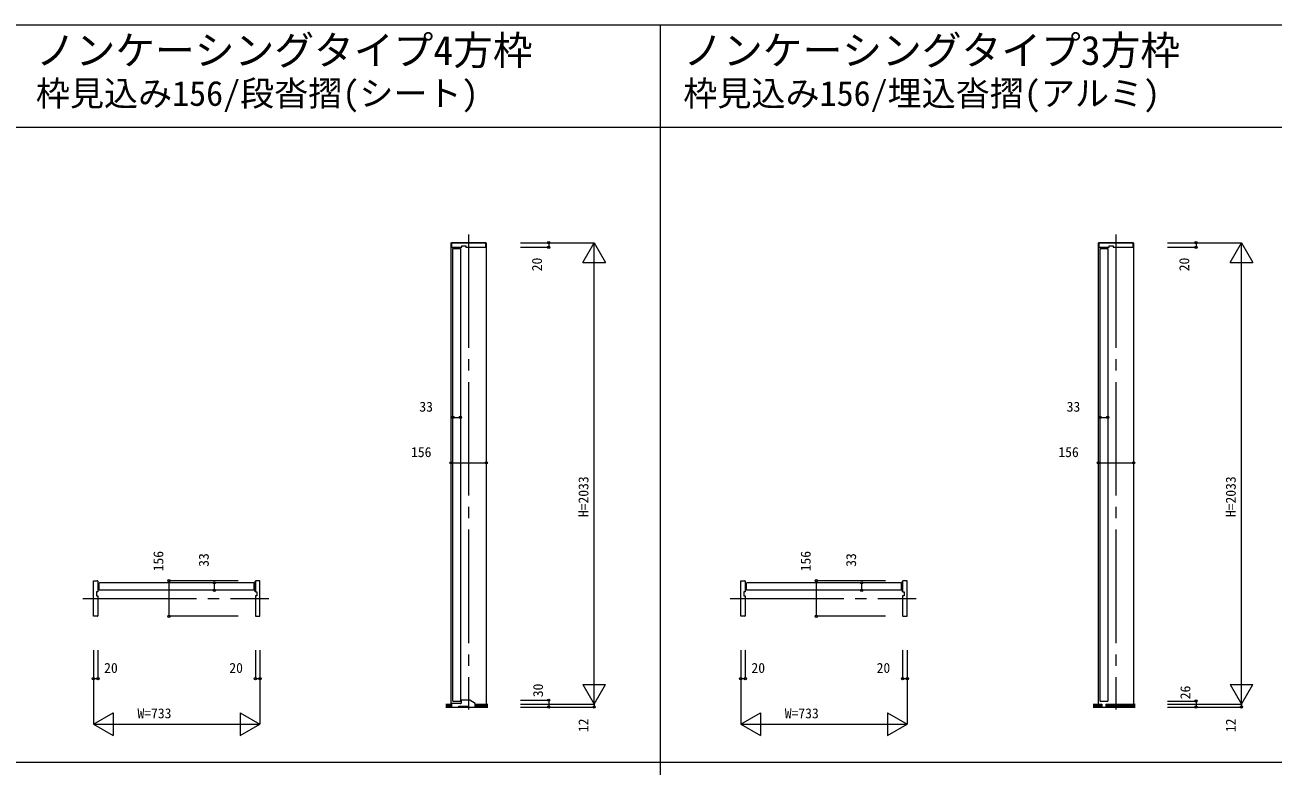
# Model space of a CAD drawing. Units: millimetres, scale not verified. Extents: x -14341 to 14341, y -10000 to 10000.
# Drawn here: x -8588 to -3093, y -6770 to -3505 of the extents above; entities that cross this region are included whole.
import ezdxf
from ezdxf.enums import TextEntityAlignment as Align

# ---------------------------------------------------------------- set-up
doc = ezdxf.new("R2010")
doc.units = ezdxf.units.MM
doc.header["$LTSCALE"] = 50
doc.linetypes.add('USER1', pattern=[13, 10, -1, 1, -1])
doc.layers.add('0-0_0', color=7, linetype='Continuous')
for name, color, linetype, lineweight in [('0-1_YKK_F1', 7, 'Continuous', 18), ('0-3_YKK_N1', 2, 'Continuous', 18), ('0-4_YKK_B1', 4, 'Continuous', 18), ('0-5_YKK_Z1', 7, 'Continuous', 18)]:
    doc.layers.add(name, color=color, linetype=linetype, lineweight=lineweight)
doc.styles.add('ＭＳ ゴシック', font='')
doc.styles.get('ＭＳ ゴシック').set_extended_font_data('MS Gothic')

msp = doc.modelspace()

# ---------------------------------------------------------------- linework, layer by layer
at = {"layer": '0-1_YKK_F1'}
for p, q in [((-14340.01, -3505), (14159.99, -3505)), ((-5790.01, -10000), (-5790.01, -3505)), ((-14340.01, -3955), (14159.99, -3955)), ((-14340.01, -6752.5), (8459.99, -6752.5))]:
    msp.add_line(p, q, dxfattribs=at)
at = {"layer": '0-3_YKK_N1'}
for p, q in [((-6407.01, -4464.51), (-6082.01, -4464.51)), ((-6407.01, -4484.51), (-6282.01, -4484.51)), ((-6282.01, -4464.51), (-6282.01, -4484.51)), ((-6132.01, -4551.12), (-6082.01, -4464.51)), ((-6082.01, -6497.51), (-6082.01, -4464.51)), ((-6082.01, -4464.51), (-6032.01, -4551.12)), ((-3557.01, -4464.51), (-3232.01, -4464.51)), ((-3557.01, -4484.51), (-3432.01, -4484.51)), ((-3432.01, -4464.51), (-3432.01, -4484.51)), ((-3282.01, -4551.12), (-3232.01, -4464.51)), ((-3232.01, -6497.51), (-3232.01, -4464.51)), ((-3232.01, -4464.51), (-3182.01, -4551.12)), ((-6132.01, -4551.12), (-6032.01, -4551.12)), ((-3282.01, -4551.12), (-3182.01, -4551.12)), ((-6704.01, -5233.89), (-6671.01, -5233.89)), ((-3854.01, -5233.89), (-3821.01, -5233.89)), ((-6713.01, -5433.89), (-6557.01, -5433.89)), ((-3863.01, -5433.89), (-3707.01, -5433.89)), ((-7953.69, -6109.51), (-7953.69, -5953.51)), ((-7648.69, -5953.51), (-7953.69, -5953.51)), ((-7753.69, -5995.51), (-7753.69, -5962.51)), ((-5103.69, -6109.51), (-5103.69, -5953.51)), ((-4798.69, -5953.51), (-5103.69, -5953.51)), ((-4903.69, -5995.51), (-4903.69, -5962.51)), ((-7648.69, -6109.51), (-7953.69, -6109.51)), ((-4798.69, -6109.51), (-5103.69, -6109.51)), ((-8286.69, -6259.51), (-8286.69, -6584.51)), ((-8266.69, -6259.51), (-8266.69, -6384.51)), ((-7553.69, -6259.51), (-7553.69, -6584.51)), ((-5436.69, -6259.51), (-5436.69, -6584.51)), ((-5416.69, -6259.51), (-5416.69, -6384.51)), ((-4703.69, -6259.51), (-4703.69, -6584.51)), ((-8286.69, -6384.51), (-8266.69, -6384.51)), ((-6132.01, -6410.91), (-6032.01, -6410.91)), ((-6132.01, -6410.91), (-6082.01, -6497.51)), ((-6082.01, -6497.51), (-6032.01, -6410.91)), ((-5436.69, -6384.51), (-5416.69, -6384.51)), ((-3282.01, -6410.91), (-3182.01, -6410.91)), ((-3282.01, -6410.91), (-3232.01, -6497.51)), ((-3232.01, -6497.51), (-3182.01, -6410.91)), ((-6407.01, -6479.51), (-6282.01, -6479.51)), ((-6282.01, -6479.51), (-6282.01, -6509.51)), ((-3557.01, -6483.51), (-3432.01, -6483.51)), ((-3432.01, -6483.51), (-3432.01, -6509.51)), ((-8286.69, -6584.51), (-8200.09, -6534.51)), ((-8200.09, -6534.51), (-8200.09, -6634.51)), ((-7640.29, -6534.51), (-7640.29, -6634.51)), ((-7640.29, -6534.51), (-7553.69, -6584.51)), ((-6407.01, -6497.51), (-6082.01, -6497.51)), ((-6407.01, -6509.51), (-6082.01, -6509.51)), ((-6082.01, -6497.51), (-6082.01, -6509.51)), ((-5436.69, -6584.51), (-5350.09, -6534.51)), ((-5350.09, -6534.51), (-5350.09, -6634.51)), ((-4790.29, -6534.51), (-4790.29, -6634.51)), ((-4790.29, -6534.51), (-4703.69, -6584.51)), ((-3557.01, -6497.51), (-3232.01, -6497.51)), ((-3557.01, -6509.51), (-3232.01, -6509.51)), ((-3232.01, -6497.51), (-3232.01, -6509.51)), ((-8286.69, -6584.51), (-7553.69, -6584.51)), ((-8286.69, -6584.51), (-8200.09, -6634.51)), ((-7640.29, -6634.51), (-7553.69, -6584.51)), ((-5436.69, -6584.51), (-4703.69, -6584.51)), ((-5436.69, -6584.51), (-5350.09, -6634.51)), ((-4790.29, -6634.51), (-4703.69, -6584.51))]:
    msp.add_line(p, q, dxfattribs=at)
for points in [[(-7573.69, -6259.51), (-7573.69, -6384.51), (-7553.69, -6384.51)], [(-4723.69, -6259.51), (-4723.69, -6384.51), (-4703.69, -6384.51)]]:
    msp.add_lwpolyline(points, dxfattribs=at)
for centre in [(-6282.01, -4464.51), (-6282.01, -4484.51), (-3432.01, -4464.51), (-3432.01, -4484.51), (-6704.01, -5233.89), (-6671.01, -5233.89), (-3854.01, -5233.89), (-3821.01, -5233.89), (-6713.01, -5433.89), (-6557.01, -5433.89), (-3863.01, -5433.89), (-3707.01, -5433.89), (-7953.69, -5953.51), (-7753.69, -5962.51), (-5103.69, -5953.51), (-4903.69, -5962.51), (-7753.69, -5995.51), (-4903.69, -5995.51), (-7953.69, -6109.51), (-5103.69, -6109.51), (-8286.69, -6384.51), (-8266.69, -6384.51), (-7573.69, -6384.51), (-7553.69, -6384.51), (-5436.69, -6384.51), (-5416.69, -6384.51), (-4723.69, -6384.51), (-4703.69, -6384.51), (-6282.01, -6479.51), (-3432.01, -6483.51), (-6282.01, -6509.51), (-6082.01, -6509.51), (-3432.01, -6509.51), (-3232.01, -6509.51)]:
    msp.add_circle(centre, 5, dxfattribs=at)
at = {"layer": '0-4_YKK_B1'}
for p, q in [((-6713.01, -4464.51), (-6713.01, -6497.51)), ((-6713.01, -4464.51), (-6557.01, -4464.51)), ((-6646.51, -4484.51), (-6561.51, -4484.51)), ((-6559.51, -4464.51), (-6557.01, -4464.51)), ((-6557.01, -4464.51), (-6557.01, -6497.51)), ((-3863.01, -4464.51), (-3863.01, -6497.51)), ((-3863.01, -4464.51), (-3707.01, -4464.51)), ((-3796.51, -4484.51), (-3711.51, -4484.51)), ((-3709.51, -4464.51), (-3707.01, -4464.51)), ((-3707.01, -4464.51), (-3707.01, -6497.51)), ((-8261.69, -5964.51), (-8259.69, -5962.51)), ((-8261.69, -5993.51), (-8261.69, -5964.51)), ((-7580.69, -5962.51), (-8259.69, -5962.51)), ((-7578.69, -5964.51), (-7580.69, -5962.51)), ((-7578.69, -5993.51), (-7578.69, -5964.51)), ((-7573.89, -6001.91), (-7573.89, -5955.51)), ((-5411.69, -5964.51), (-5409.69, -5962.51)), ((-5411.69, -5993.51), (-5411.69, -5964.51)), ((-4730.69, -5962.51), (-5409.69, -5962.51)), ((-4728.69, -5964.51), (-4730.69, -5962.51)), ((-4728.69, -5993.51), (-4728.69, -5964.51)), ((-4723.89, -6001.91), (-4723.89, -5955.51)), ((-8266.69, -6020.01), (-8266.69, -6107.51)), ((-8261.69, -5993.51), (-8259.69, -5995.51)), ((-7580.69, -5995.51), (-8259.69, -5995.51)), ((-7578.69, -5993.51), (-7580.69, -5995.51)), ((-7573.69, -6020.01), (-7573.69, -6107.51)), ((-7573.69, -6020.01), (-7573.69, -6107.51)), ((-5416.69, -6020.01), (-5416.69, -6107.51)), ((-5411.69, -5993.51), (-5409.69, -5995.51)), ((-4730.69, -5995.51), (-5409.69, -5995.51)), ((-4728.69, -5993.51), (-4730.69, -5995.51)), ((-4723.69, -6020.01), (-4723.69, -6107.51)), ((-4723.69, -6020.01), (-4723.69, -6107.51)), ((-6704.01, -6483.51), (-6671.01, -6483.51)), ((-3854.01, -6483.51), (-3821.01, -6483.51))]:
    msp.add_line(p, q, dxfattribs=at)
for points in [[(-6559.51, -4482.51), (-6559.51, -4464.51), (-6710.51, -4464.51), (-6710.51, -4482.51)], [(-6708.51, -4484.51), (-6664.51, -4484.51), (-6664.51, -4478.01), (-6646.51, -4478.01), (-6646.51, -4484.51)], [(-6704.01, -6483.51), (-6704.01, -4489.51), (-6671.01, -4489.51), (-6671.01, -6483.51)], [(-3709.51, -4482.51), (-3709.51, -4464.51), (-3860.51, -4464.51), (-3860.51, -4482.51)], [(-3858.51, -4484.51), (-3814.51, -4484.51), (-3814.51, -4478.01), (-3796.51, -4478.01), (-3796.51, -4484.51)], [(-3854.01, -6483.51), (-3854.01, -4489.51), (-3821.01, -4489.51), (-3821.01, -6483.51)], [(-8268.69, -6109.51), (-8286.69, -6109.51), (-8286.69, -5953.51), (-8268.69, -5953.51)], [(-8266.69, -5955.51), (-8266.69, -6002.01), (-8273.19, -6002.01), (-8273.19, -6020.01), (-8266.69, -6020.01)], [(-7573.69, -5955.51), (-7573.69, -6002.01), (-7567.19, -6002.01), (-7567.19, -6020.01), (-7573.69, -6020.01)], [(-7571.69, -6109.51), (-7553.69, -6109.51), (-7553.69, -5953.51), (-7571.69, -5953.51)], [(-5418.69, -6109.51), (-5436.69, -6109.51), (-5436.69, -5953.51), (-5418.69, -5953.51)], [(-5416.69, -5955.51), (-5416.69, -6002.01), (-5423.19, -6002.01), (-5423.19, -6020.01), (-5416.69, -6020.01)], [(-4723.69, -5955.51), (-4723.69, -6002.01), (-4717.19, -6002.01), (-4717.19, -6020.01), (-4723.69, -6020.01)], [(-4721.69, -6109.51), (-4703.69, -6109.51), (-4703.69, -5953.51), (-4721.69, -5953.51)]]:
    msp.add_lwpolyline(points, dxfattribs=at)
for centre, start, end in [((-6708.51, -4482.51), 180, 270), ((-6561.51, -4482.51), 270, 0), ((-3858.51, -4482.51), 180, 270), ((-3711.51, -4482.51), 270, 0), ((-8268.69, -5955.51), 0, 90), ((-7571.69, -5955.51), 90, 180), ((-5418.69, -5955.51), 0, 90), ((-4721.69, -5955.51), 90, 180), ((-8268.69, -6107.51), 270, 0), ((-7571.69, -6107.51), 180, 270), ((-5418.69, -6107.51), 270, 0), ((-4721.69, -6107.51), 180, 270)]:
    msp.add_arc(centre, 2, start, end, dxfattribs=at)
at = {"layer": '0-5_YKK_Z1', "linetype": 'USER1'}
for p, q in [((-6635.01, -4427.9), (-6635.01, -6520.77)), ((-3785.01, -4427.9), (-3785.01, -6520.77)), ((-8333.16, -6031.52), (-7514.27, -6031.52)), ((-5483.16, -6031.52), (-4664.27, -6031.52))]:
    msp.add_line(p, q, dxfattribs=at)
at = {"layer": '0-5_YKK_Z1'}
for p, q in [((-6668.01, -6481.51), (-6668.01, -6492.51)), ((-6630.08, -6479.51), (-6666.01, -6479.51)), ((-6606.45, -6493.93), (-6629.02, -6479.82)), ((-6734.5, -6497.51), (-6710.51, -6497.51)), ((-6734.5, -6499.91), (-6710.51, -6499.91)), ((-6734.5, -6502.31), (-6710.51, -6502.31)), ((-6734.5, -6504.71), (-6710.51, -6504.71)), ((-6734.5, -6507.11), (-6710.51, -6507.11)), ((-6734.5, -6509.51), (-6549.89, -6509.51)), ((-6670.01, -6494.51), (-6708.51, -6494.51)), ((-6605.51, -6497.51), (-6549.89, -6497.51)), ((-6605.51, -6499.91), (-6549.89, -6499.91)), ((-6605.51, -6502.31), (-6549.89, -6502.31)), ((-6605.51, -6504.71), (-6549.89, -6504.71)), ((-6605.51, -6507.11), (-6549.89, -6507.11)), ((-3884.5, -6497.51), (-3846.51, -6497.51)), ((-3884.5, -6499.91), (-3846.51, -6499.91)), ((-3884.5, -6502.31), (-3846.51, -6502.31)), ((-3884.5, -6504.71), (-3846.51, -6504.71)), ((-3884.5, -6507.11), (-3846.51, -6507.11)), ((-3884.5, -6509.51), (-3699.89, -6509.51)), ((-3846.51, -6497.51), (-3846.51, -6509.51)), ((-3828.51, -6497.51), (-3699.89, -6497.51)), ((-3828.51, -6497.51), (-3828.51, -6509.51)), ((-3828.51, -6499.91), (-3699.89, -6499.91)), ((-3828.51, -6502.31), (-3699.89, -6502.31)), ((-3828.51, -6504.71), (-3699.89, -6504.71)), ((-3828.51, -6507.11), (-3699.89, -6507.11))]:
    msp.add_line(p, q, dxfattribs=at)
msp.add_lwpolyline([(-6710.51, -6496.51), (-6710.51, -6509.51), (-6700.51, -6509.51), (-6678.01, -6509.51), (-6678.01, -6506.51), (-6638.01, -6506.51), (-6638.01, -6509.51), (-6615.51, -6509.51), (-6605.51, -6509.51), (-6605.51, -6495.62)], dxfattribs=at)
for centre, start, end in [((-6666.01, -6481.51), 90, 180), ((-6630.08, -6481.51), 57.99462, 90), ((-6708.51, -6496.51), 90, 180), ((-6670.01, -6492.51), 270, 0), ((-6607.51, -6495.62), 0, 57.99462)]:
    msp.add_arc(centre, 2, start, end, dxfattribs=at)

# ---------------------------------------------------------------- texts
at = {"layer": '0-0_0', "style": 'ＭＳ ゴシック'}
for s, height, p in [('ノンケーシングタイプ4方枠', 128.3, (-8540.15, -3719.37)), ('ノンケーシングタイプ3方枠', 128.3, (-5689.52, -3719.37)), ('枠見込み156/段沓摺(シート)', 110, (-8540.15, -3894.37)), ('枠見込み156/埋込沓摺(アルミ)', 110, (-5689.52, -3894.37))]:
    msp.add_text(s, height=height, dxfattribs=at).set_placement(p, align=Align.BOTTOM_LEFT)
at = {"layer": '0-3_YKK_N1', "color": 7, "style": 'ＭＳ ゴシック'}
for s, p in [('20', (-6298.88, -4590.05)), ('20', (-3448.88, -4590.05)), ('H=2033', (-6094.01, -5672.98)), ('H=2033', (-3244.01, -5672.98)), ('156', (-7965.69, -5911.94)), ('33', (-7765.69, -5891.94)), ('156', (-5115.69, -5911.94)), ('33', (-4915.69, -5891.94)), ('30', (-6294.01, -6466.36)), ('26', (-3444.01, -6475.36)), ('12', (-6094.01, -6620.17)), ('12', (-3244.01, -6620.17))]:
    msp.add_text(s, height=43.99, rotation=90, dxfattribs=at).set_placement(p, align=Align.BOTTOM_LEFT)
for s, p in [('33', (-6851.6, -5221.89)), ('33', (-4001.6, -5221.89)), ('156', (-6888.18, -5421.89)), ('156', (-4038.18, -5421.89)), ('20', (-8239.37, -6372.51)), ('20', (-7688.28, -6372.51)), ('20', (-5389.37, -6372.51)), ('20', (-4838.28, -6372.51)), ('W=733', (-8092.69, -6572.51)), ('W=733', (-5242.69, -6572.51))]:
    msp.add_text(s, height=43.99, dxfattribs=at).set_placement(p, align=Align.BOTTOM_LEFT)

doc.saveas('drawing.dxf')
